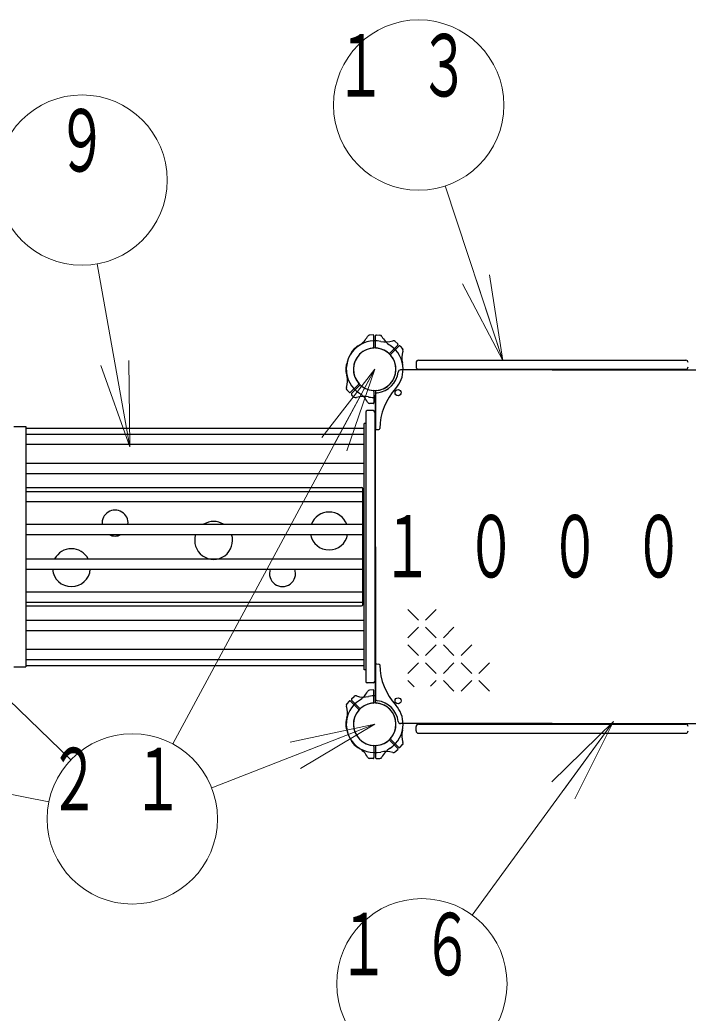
# Model space of a CAD drawing. Units: millimetres on the paper, scale 1:60. Extents: x -385 to 0, y -594 to 267.
# Drawn here: x -242.86 to -219.31, y 104.55 to 139.52 of the extents above; entities that cross this region are included whole.
import ezdxf
from ezdxf.enums import TextEntityAlignment as Align

# ---------------------------------------------------------------- set-up
doc = ezdxf.new("R2010")
doc.units = ezdxf.units.MM
doc.layers.add('1_60', color=7, linetype='Continuous', lineweight=25)
doc.styles.add('ＭＳ ゴシック', font='')
doc.styles.get('ＭＳ ゴシック').set_extended_font_data('MS Gothic')

msp = doc.modelspace()

# ---------------------------------------------------------------- linework, layer by layer
at = {"layer": '1_60', "lineweight": 13}
for p, q in [((-225.846, 127.53), (-227.868, 133.67)), ((-238.981, 124.487), (-240.136, 130.924)), ((-226.309, 130.536), (-225.846, 127.53)), ((-225.846, 127.53), (-227.259, 130.223)), ((-225.846, 127.53), (-226.784, 130.379)), ((-238.981, 124.487), (-240.003, 127.351)), ((-238.981, 124.487), (-239.511, 127.44)), ((-239.019, 127.528), (-238.981, 124.487)), ((-255.356, 127.217), (-241.056, 113.464)), ((-230.356, 127.217), (-237.47, 114.025)), ((-232.22, 124.814), (-230.356, 127.217)), ((-230.356, 127.217), (-231.78, 124.577)), ((-230.356, 127.217), (-231.34, 124.339)), ((-228.813, 118.385), (-229.188, 118.76)), ((-228.188, 118.76), (-228.563, 118.385)), ((-228.813, 118.135), (-229.188, 117.76)), ((-228.188, 117.76), (-228.563, 118.135)), ((-227.563, 118.135), (-227.938, 117.76)), ((-228.813, 117.135), (-229.188, 117.51)), ((-228.188, 117.51), (-228.563, 117.135)), ((-227.563, 117.135), (-227.938, 117.51)), ((-226.938, 117.51), (-227.313, 117.135)), ((-228.813, 116.885), (-229.188, 116.51)), ((-228.188, 116.51), (-228.563, 116.885)), ((-227.563, 116.885), (-227.938, 116.51)), ((-226.938, 116.51), (-227.313, 116.885)), ((-226.313, 116.885), (-226.688, 116.51)), ((-228.965, 116.038), (-229.188, 116.26)), ((-228.188, 116.26), (-228.387, 116.061)), ((-227.563, 115.885), (-227.938, 116.26)), ((-226.938, 116.26), (-227.313, 115.885)), ((-226.313, 115.885), (-226.688, 116.26)), ((-255.356, 114.717), (-241.834, 111.98)), ((-230.356, 114.717), (-236.099, 112.476)), ((-233.333, 114.092), (-230.356, 114.717)), ((-230.356, 114.717), (-233.151, 113.626)), ((-230.356, 114.717), (-232.969, 113.161)), ((-221.94, 114.812), (-226.923, 107.999)), ((-224.115, 112.686), (-221.94, 114.812)), ((-221.94, 114.812), (-223.711, 112.391)), ((-221.94, 114.812), (-223.308, 112.095))]:
    msp.add_line(p, q, dxfattribs=at)
at = {"layer": '1_60', "color": 2}
for p, q in [((-230.415, 128.424), (-230.546, 128.42)), ((-230.381, 127.999), (-230.381, 128.391)), ((-230.331, 127.999), (-230.331, 128.391)), ((-230.296, 128.424), (-230.175, 128.42)), ((-229.822, 127.787), (-229.544, 128.065)), ((-229.786, 127.752), (-229.509, 128.029)), ((-229.545, 128.113), (-229.641, 128.202)), ((-229.461, 128.029), (-229.371, 127.933)), ((-230.926, 126.682), (-231.204, 126.405)), ((-230.891, 126.647), (-231.169, 126.369)), ((-231.252, 126.406), (-231.335, 126.494)), ((-231.168, 126.321), (-231.079, 126.239)), ((-230.381, 126.436), (-230.381, 126.043)), ((-230.331, 126.436), (-230.331, 125.127)), ((-230.415, 126.01), (-230.537, 126.014)), ((-230.296, 125.093), (-230.208, 125.098)), ((-230.296, 116.841), (-230.208, 116.837)), ((-230.331, 115.498), (-230.331, 116.808)), ((-230.415, 115.924), (-230.537, 115.92)), ((-230.381, 115.498), (-230.381, 115.891)), ((-231.252, 115.528), (-231.335, 115.44)), ((-230.926, 115.252), (-231.204, 115.529)), ((-230.891, 115.287), (-231.169, 115.565)), ((-231.168, 115.612), (-231.079, 115.695)), ((-229.822, 114.147), (-229.544, 113.869)), ((-229.786, 114.182), (-229.509, 113.904)), ((-230.381, 113.936), (-230.381, 113.543)), ((-230.331, 113.936), (-230.331, 113.543)), ((-229.545, 113.821), (-229.641, 113.732)), ((-229.461, 113.905), (-229.371, 114.001)), ((-230.415, 113.51), (-230.546, 113.515)), ((-230.296, 113.51), (-230.175, 113.514))]:
    msp.add_line(p, q, dxfattribs=at)
at = {"layer": '1_60'}
for p, q in [((-230.936, 128.032), (-230.938, 128.034)), ((-231.171, 127.796), (-231.173, 127.798)), ((-231.342, 127.384), (-231.345, 127.384)), ((-228.898, 127.45), (-228.898, 127.3)), ((-228.815, 127.534), (-219.398, 127.534)), ((-231.342, 127.051), (-231.345, 127.051)), ((-228.815, 127.217), (-219.398, 127.217)), ((-242.648, 125.198), (-242.648, 116.736)), ((-231.342, 114.884), (-231.345, 114.884)), ((-228.815, 114.717), (-219.398, 114.717)), ((-231.342, 114.55), (-231.345, 114.55)), ((-228.898, 114.484), (-228.898, 114.634)), ((-228.815, 114.4), (-219.398, 114.4)), ((-231.171, 114.137), (-231.173, 114.136)), ((-230.936, 113.902), (-230.938, 113.9))]:
    msp.add_line(p, q, dxfattribs=at)
at = {"layer": '1_60', "color": 4}
for p, q in [((-224.106, 127.192), (-229.446, 127.192)), ((-224.106, 127.192), (-218.766, 127.192)), ((-230.331, 120.967), (-230.331, 126.307)), ((-230.331, 120.967), (-230.331, 115.627)), ((-224.106, 114.742), (-229.446, 114.742)), ((-224.106, 114.742), (-218.766, 114.742))]:
    msp.add_line(p, q, dxfattribs=at)
at = {"layer": '1_60', "color": 40}
for p, q in [((-230.673, 125.709), (-230.673, 116.225)), ((-230.406, 125.759), (-230.623, 125.759)), ((-230.356, 125.709), (-230.356, 116.225)), ((-230.406, 116.175), (-230.623, 116.175))]:
    msp.add_line(p, q, dxfattribs=at)
at = {"layer": '1_60', "color": 70}
for p, q in [((-230.673, 125.301), (-230.726, 125.301)), ((-230.726, 116.634), (-230.726, 125.301)), ((-243.064, 125.198), (-242.648, 125.198)), ((-242.648, 125.148), (-230.726, 125.148)), ((-242.648, 124.936), (-230.726, 124.936)), ((-242.648, 124.574), (-230.726, 124.574)), ((-242.648, 123.914), (-230.726, 123.914)), ((-242.648, 123.552), (-230.726, 123.552)), ((-242.648, 122.917), (-230.726, 122.917)), ((-242.648, 122.556), (-230.726, 122.556)), ((-242.648, 121.757), (-230.726, 121.757)), ((-242.648, 121.395), (-230.726, 121.395)), ((-242.648, 120.54), (-230.726, 120.54)), ((-242.648, 120.178), (-230.726, 120.178)), ((-242.648, 119.379), (-230.726, 119.379)), ((-242.648, 119.017), (-230.726, 119.017)), ((-242.648, 118.382), (-230.726, 118.382)), ((-242.648, 118.02), (-230.726, 118.02)), ((-242.648, 117.36), (-230.726, 117.36)), ((-242.648, 116.999), (-230.726, 116.999)), ((-243.064, 116.736), (-242.648, 116.736)), ((-242.648, 116.786), (-230.726, 116.786)), ((-230.673, 116.634), (-230.726, 116.634))]:
    msp.add_line(p, q, dxfattribs=at)
at = {"layer": '1_60', "color": 1}
for p, q in [((-242.648, 123.051), (-230.823, 123.051)), ((-230.773, 118.934), (-230.773, 123.001)), ((-242.648, 118.884), (-230.823, 118.884))]:
    msp.add_line(p, q, dxfattribs=at)
at = {"layer": '1_60', "lineweight": 13}
for centre in [(-228.807, 136.519), (-240.666, 133.877), (-238.894, 111.385), (-228.694, 105.578)]:
    msp.add_circle(centre, 3, dxfattribs=at)
at = {"layer": '1_60'}
for centre in [(-229.531, 126.392), (-229.531, 115.542)]:
    msp.add_circle(centre, 0.108, dxfattribs=at)
at = {"layer": '1_60', "color": 2}
for centre, radius, start, end in [((-231.347, 128.76), 0.833, 302.7272, 332.5412), ((-230.534, 128.337), 0.0833, 92, 152.5412), ((-230.414, 128.391), 0.0333, 0, 92), ((-230.298, 128.391), 0.0333, 88, 180), ((-230.178, 128.337), 0.0833, 27.4588, 88), ((-230.178, 128.337), 0.0833, 27.4588, 88), ((-229.365, 128.76), 0.833, 207.4588, 237.2728), ((-230.356, 127.217), 1, 122.7272, 180), ((-230.356, 127.217), 1, 77.7272, 135), ((-229.967, 129.009), 0.833, 257.7272, 287.5412), ((-230.356, 127.217), 1, 0, 57.2728), ((-229.69, 128.134), 0.0833, 47, 107.5412), ((-229.568, 128.088), 0.0333, 315, 47), ((-229.485, 128.006), 0.0333, 43, 135), ((-230.356, 127.217), 1, 135, 192.2728), ((-230.356, 127.217), 0.75, 94.2707, 180), ((-230.356, 127.217), 0.75, 135, 220.7293), ((-230.356, 127.217), 0.75, 49.2707, 135), ((-230.414, 127.999), 0.0333, 274.2707, 0), ((-230.298, 127.999), 0.0333, 180, 265.7293), ((-230.356, 127.217), 0.75, 0, 85.7293), ((-229.845, 127.811), 0.0333, 229.2707, 315), ((-230.356, 127.217), 0.75, 315, 40.7293), ((-229.763, 127.728), 0.0333, 135, 220.7293), ((-228.565, 127.607), 0.833, 162.4588, 192.2728), ((-229.439, 127.883), 0.0833, 342.4588, 43), ((-230.356, 127.217), 1, 358.5675, 12.2728), ((-230.356, 127.217), 1, 180, 237.2728), ((-232.148, 126.827), 0.833, 342.4588, 12.2728), ((-230.356, 127.217), 0.75, 180, 265.7293), ((-230.356, 127.217), 0.75, 274.2707, 0), ((-230.356, 127.217), 1, 317.7828, 0), ((-230.95, 126.706), 0.0333, 315, 40.7293), ((-230.867, 126.623), 0.0333, 49.2707, 135), ((-230.356, 127.217), 0.75, 229.2707, 315), ((-231.274, 126.551), 0.0833, 162.4588, 223), ((-231.228, 126.428), 0.0333, 223, 315), ((-231.145, 126.346), 0.0333, 135, 227), ((-230.746, 125.426), 0.833, 77.7272, 107.5412), ((-231.347, 125.675), 0.833, 27.4588, 57.2728), ((-230.414, 126.436), 0.0333, 0, 85.7293), ((-230.298, 126.436), 0.0333, 94.2707, 180), ((-228.011, 125.089), 2.167, 137.7828, 178.9159), ((-231.022, 126.3), 0.0833, 227, 287.5412), ((-230.534, 126.098), 0.0833, 207.4588, 268), ((-230.356, 127.217), 1, 257.7272, 271.4325), ((-230.414, 126.043), 0.0333, 268, 0), ((-230.298, 125.127), 0.0333, 180, 273), ((-230.21, 125.131), 0.0333, 273, 358.9158), ((-239.503, 121.801), 0.458, 354.4679, 185.5321), ((-231.964, 121.522), 0.667, 20.642, 159.358), ((-236.03, 121.19), 0.667, 58.1964, 121.8036), ((-239.503, 121.801), 0.458, 242.3124, 297.6876), ((-236.03, 121.19), 0.667, 162.0998, 17.9002), ((-231.964, 121.522), 0.667, 190.9511, 349.0489), ((-241.039, 120.23), 0.667, 27.6471, 152.3529), ((-241.039, 120.23), 0.667, 184.501, 355.499), ((-233.605, 120.021), 0.458, 159.9566, 20.0434), ((-230.298, 116.808), 0.0333, 87, 180), ((-230.21, 116.803), 0.0333, 1.0841, 87), ((-228.011, 116.845), 2.167, 181.0841, 222.2172), ((-231.347, 116.259), 0.833, 302.7272, 332.5412), ((-230.534, 115.837), 0.0833, 92, 152.5412), ((-230.414, 115.891), 0.0333, 0, 92), ((-231.274, 115.383), 0.0833, 137, 197.5412), ((-230.356, 114.717), 1, 122.7272, 180), ((-231.228, 115.506), 0.0333, 45, 137), ((-231.145, 115.588), 0.0333, 133, 225), ((-230.356, 114.717), 0.75, 94.2707, 180), ((-231.022, 115.634), 0.0833, 72.4588, 133), ((-230.746, 116.508), 0.833, 252.4588, 282.2728), ((-230.356, 114.717), 0.75, 45, 130.7293), ((-230.356, 114.717), 1, 88.5675, 102.2728), ((-230.414, 115.498), 0.0333, 274.2707, 0), ((-230.298, 115.498), 0.0333, 180, 265.7293), ((-230.356, 114.717), 0.75, 0, 85.7293), ((-232.148, 115.107), 0.833, 347.7272, 17.5412), ((-230.356, 114.717), 0.75, 139.2707, 225), ((-230.95, 115.228), 0.0333, 319.2707, 45), ((-230.867, 115.31), 0.0333, 225, 310.7293), ((-230.356, 114.717), 0.75, 319.2707, 45), ((-230.356, 114.717), 1, 0, 42.2172), ((-230.356, 114.717), 1, 167.7272, 225), ((-230.356, 114.717), 1, 180, 237.2728), ((-230.356, 114.717), 0.75, 180, 265.7293), ((-230.356, 114.717), 0.75, 274.2707, 0), ((-230.356, 114.717), 1, 302.7272, 0), ((-230.356, 114.717), 1, 347.7272, 1.4325), ((-228.565, 114.327), 0.833, 167.7272, 197.5412), ((-230.356, 114.717), 0.75, 225, 310.7293), ((-229.845, 114.123), 0.0333, 45, 130.7293), ((-229.763, 114.206), 0.0333, 139.2707, 225), ((-229.439, 114.051), 0.0833, 317, 17.5412), ((-230.356, 114.717), 1, 225, 282.2728), ((-231.347, 113.175), 0.833, 27.4588, 57.2728), ((-230.414, 113.936), 0.0333, 0, 85.7293), ((-230.298, 113.936), 0.0333, 94.2707, 180), ((-229.967, 112.925), 0.833, 72.4588, 102.2728), ((-229.365, 113.175), 0.833, 122.7272, 152.5412), ((-229.69, 113.799), 0.0833, 252.4588, 313), ((-229.568, 113.846), 0.0333, 313, 45), ((-229.485, 113.928), 0.0333, 225, 317), ((-230.534, 113.597), 0.0833, 207.4588, 268), ((-230.414, 113.543), 0.0333, 268, 0), ((-230.298, 113.543), 0.0333, 180, 272), ((-230.178, 113.597), 0.0833, 272, 332.5412), ((-230.178, 113.597), 0.0833, 272, 332.5412)]:
    msp.add_arc(centre, radius, start, end, dxfattribs=at)
at = {"layer": '1_60'}
for centre, radius, start, end in [((-230.356, 127.217), 1.017, 126.3731, 135), ((-230.949, 128.022), 0.0167, 45, 126.3731), ((-231.162, 127.81), 0.0167, 143.6269, 225), ((-230.356, 127.217), 1.017, 135, 143.6269), ((-230.356, 127.217), 1.017, 171.3731, 180), ((-231.345, 127.367), 0.0167, 90, 171.3731), ((-228.815, 127.45), 0.0833, 90, 180), ((-219.398, 127.45), 0.0833, 0, 90), ((-230.356, 127.217), 1.017, 180, 188.6269), ((-231.345, 127.067), 0.0167, 188.6269, 270), ((-230.356, 127.217), 0.833, 276.7872, 353.2128), ((-228.815, 127.3), 0.0833, 180, 270), ((-219.398, 127.3), 0.0833, 270, 0), ((-230.356, 114.717), 0.833, 6.7872, 83.2128), ((-230.356, 114.717), 1.017, 171.3731, 180), ((-230.356, 114.717), 1.017, 180, 188.6269), ((-231.345, 114.867), 0.0167, 90, 171.3731), ((-228.815, 114.634), 0.0833, 90, 180), ((-219.398, 114.634), 0.0833, 0, 90), ((-231.345, 114.567), 0.0167, 188.6269, 270), ((-228.815, 114.484), 0.0833, 180, 270), ((-219.398, 114.484), 0.0833, 270, 0), ((-231.162, 114.124), 0.0167, 135, 216.3731), ((-230.356, 114.717), 1.017, 216.3731, 225), ((-230.356, 114.717), 1.017, 225, 233.6269), ((-230.949, 113.912), 0.0167, 233.6269, 315)]:
    msp.add_arc(centre, radius, start, end, dxfattribs=at)
at = {"layer": '1_60', "color": 4}
for centre, start, end in [((-229.446, 127.109), 90, 173.2128), ((-230.248, 126.307), 96.7872, 180), ((-230.248, 115.627), 180, 263.2128), ((-229.446, 114.825), 186.7872, 270)]:
    msp.add_arc(centre, 0.0833, start, end, dxfattribs=at)
at = {"layer": '1_60', "color": 40}
for centre, start, end in [((-230.623, 125.709), 90, 180), ((-230.406, 125.709), 0, 90), ((-230.623, 116.225), 180, 270), ((-230.406, 116.225), 270, 0)]:
    msp.add_arc(centre, 0.05, start, end, dxfattribs=at)
at = {"layer": '1_60', "color": 1}
for centre, start, end in [((-230.823, 123.001), 0, 90), ((-230.823, 118.934), 270, 0)]:
    msp.add_arc(centre, 0.05, start, end, dxfattribs=at)

# ---------------------------------------------------------------- texts
at = {"layer": '1_60', "style": 'ＭＳ ゴシック', "width": 0.6}
msp.add_text('９', height=2.199, dxfattribs=at).set_placement((-240.666, 136.377), align=Align.TOP_CENTER)
at = {"layer": '1_60', "char_height": 2.199, "style": 'ＭＳ ゴシック'}
for s, insert, attachment_point in [('\\T1.64;\\W0.6;１３', (-228.807, 139.019), 2), ('\\T1.64;\\W0.6;１０００', (-230.106, 120.967), 4), ('\\T1.64;\\W0.6;２１', (-238.894, 113.885), 2), ('\\T1.64;\\W0.6;１６', (-228.694, 108.078), 2)]:
    msp.add_mtext(s, dxfattribs=dict(at, insert=insert, attachment_point=attachment_point))

doc.saveas('drawing.dxf')
